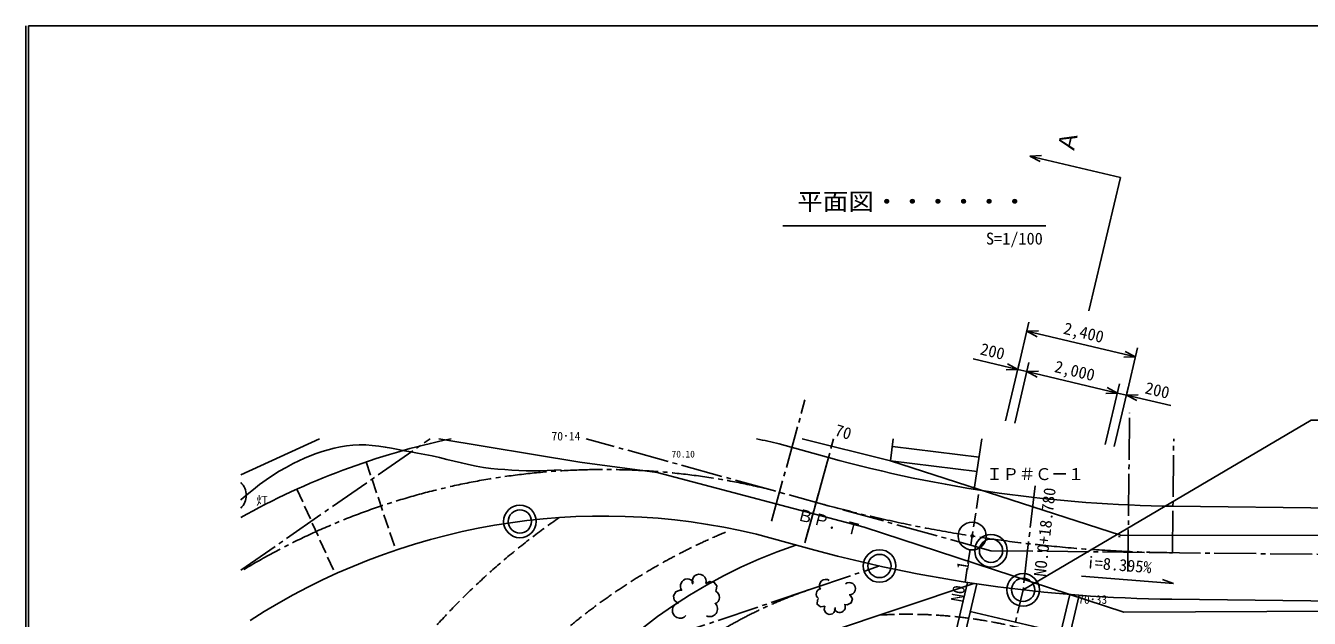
# Model space of a CAD drawing. Units: millimetres on the paper, enlarged 50 times, with parts at other scales. Extents: x -20105 to 20225, y -14150 to 14100.
# Drawn here: x -20105 to -6311, y 7732 to 14100 of the extents above; entities that cross this region are included whole.
import ezdxf
from ezdxf.enums import TextEntityAlignment as Align

# ---------------------------------------------------------------- set-up
doc = ezdxf.new("R2010")
doc.units = ezdxf.units.MM
doc.header["$LTSCALE"] = 50
doc.header["$PDMODE"] = 32
doc.header["$PDSIZE"] = 25
doc.linetypes.add('CHAIN2', pattern=[12, 9, -1, 1, -1])
doc.linetypes.add('DASHED3', pattern=[4, 3, -1])
for name, color, linetype in [('0-0_1', 4, 'Continuous'), ('0-7_8', 4, 'Continuous'), ('0-9_10', 4, 'Continuous'), ('1-1', 4, 'Continuous'), ('1-2_計画', 4, 'DASHED3'), ('1-4', 4, 'Continuous'), ('1-5', 4, 'Continuous'), ('1-6', 7, 'Continuous'), ('1-8', 4, 'Continuous'), ('1-9', 4, 'CHAIN2'), ('3-0', 4, 'Continuous'), ('A-1', 4, 'Continuous'), ('F-0', 5, 'Continuous')]:
    doc.layers.add(name, color=color, linetype=linetype)
doc.styles.add('ＭＳ ゴシック', font='')
doc.styles.get('ＭＳ ゴシック').set_extended_font_data('MS Gothic')

msp = doc.modelspace()

# ---------------------------------------------------------------- linework, layer by layer
at = {"layer": '0-0_1'}
for p, q in [((-16948.66, 9661.2), (-17794.21, 9275.42)), ((-14151.31, 9410.28), (-15666.53, 9661.2)), ((-11761.1, 9661.2), (-10809.95, 9423.62)), ((-10781.32, 9661.2), (-10809.95, 9423.62)), ((-9910.68, 9119.04), (-9828.51, 9661.2)), ((-9858.34, 9464.3), (-10791.49, 9576.81)), ((-9881.48, 9311.68), (-10809.95, 9423.62)), ((-10809.95, 9423.62), (-8339.65, 8624.8)), ((-17787.98, 9008.14), (-17794.21, 9002.39)), ((-11096.28, 8710.5), (-8303.89, 7798.92)), ((-8345.2, 8607.81), (-8361.86, 8613.25)), ((-8339.65, 8624.8), (-3129.93, 8619.71)), ((-8303.89, 7798.92), (-3657.22, 7819.46))]:
    msp.add_line(p, q, dxfattribs=at)
for points in [[(-14348.83, 9329.44), (-14424.48, 9324.36), (-14500.28, 9320.77), (-14576.16, 9318.65), (-14652.1, 9317.99), (-14728.05, 9318.77), (-14803.98, 9320.98), (-14879.85, 9324.61), (-14955.61, 9329.65), (-15031.21, 9336.08), (-15106.65, 9343.89), (-15186.43, 9354.6), (-15265.72, 9368.34), (-15344.64, 9384.4), (-15423.28, 9402.16), (-15501.75, 9420.97), (-15580.17, 9440.18), (-15658.65, 9459.14), (-15737.28, 9477.23), (-15816.18, 9493.78), (-15895.47, 9508.15), (-15964.48, 9520.24), (-16033.6, 9533.36), (-16102.83, 9546.85), (-16172.14, 9559.97), (-16241.53, 9572.04), (-16310.98, 9582.35), (-16380.49, 9590.21), (-16450.05, 9594.91), (-16519.62, 9595.74), (-16589.22, 9592.04), (-16656.03, 9584.37), (-16722.52, 9573.51), (-16788.58, 9559.59), (-16854.15, 9542.87), (-16919.1, 9523.52), (-16983.36, 9501.74), (-17046.82, 9477.71), (-17109.42, 9451.66), (-17171.02, 9423.74)], [(-17171.02, 9423.74), (-17231.58, 9394.19), (-17306.32, 9354.62), (-17379.67, 9312.26), (-17451.57, 9267.26), (-17521.99, 9219.77), (-17590.89, 9169.96), (-17658.21, 9117.98), (-17723.92, 9063.98), (-17787.98, 9008.14)], [(-11096.28, 8710.5), (-13319.34, 9298.81), (-14151.31, 9410.28)], [(-13100.52, 7897.08), (-13135.78, 7929.22), (-13142.92, 7975.69), (-13118.91, 8017.12), (-13073.76, 8036.22), (-13052.65, 8035.17)], [(-12796.4, 8107.39), (-12752.88, 8129.22), (-12705.74, 8118.16), (-12679.07, 8079.89), (-12686.49, 8033.96), (-12691.9, 8026.19)], [(-11516.55, 7863.37), (-11563.92, 7854.41), (-11600.31, 7884.43), (-11597.4, 7930), (-11586.32, 7943.01)], [(-11245.78, 7982.35), (-11220.87, 7942.4), (-11234.44, 7897.73), (-11277.92, 7876.86), (-11304.32, 7881.14)]]:
    msp.add_lwpolyline(points, dxfattribs=at)
for centre, radius, start, end in [((-12994.6, 8080.32), 74.92, 28.02509, 219.12889), ((-12867.84, 8131.06), 74.5, 340.9861, 206.0116), ((-11508.81, 8084.48), 66.92, 53.46619, 214.26849), ((-12722.3, 7957.8), 72.25, 289.0423, 65.93639), ((-11552.06, 7992.13), 57.8, 98.09329, 234.9874), ((-11255.3, 8050.05), 66.92, 270.16669, 128.2347), ((-13072.76, 7816.27), 83.65, 101.11569, 319.18369), ((-12753.39, 7834.19), 83.65, 244.41519, 45.2175), ((-11464.01, 7833.89), 59.6, 150.03709, 15.06259), ((-11356.76, 7854.5), 59.95, 197.0761, 28.17989)]:
    msp.add_arc(centre, radius, start, end, dxfattribs=at)
at = {"layer": '0-7_8'}
msp.add_arc((-17921.77, 9054.44), 187.5, 312.86797, 47.13203, dxfattribs=at)
at = {"layer": '1-1'}
for p, q in [((-11477.99, 9460.14), (-12007, 9606.32)), ((-7776.2, 8937.21), (-2075.42, 8874.17)), ((-11744.34, 8496.26), (-12250.26, 8636.06)), ((-11508.52, 7571.73), (-9917.12, 8108.11)), ((-10596.72, 5526.13), (-9984.4, 8118.36)), ((-10494.7, 5523.01), (-9885.19, 8103.35)), ((-9521.49, 5293.12), (-8884.83, 7988.36)), ((-9428.86, 5250.26), (-8783.95, 7980.4)), ((-7787.26, 7937.27), (-2075.42, 7874.12)), ((-8982.25, 7575.95), (-9955.46, 7805.84))]:
    msp.add_line(p, q, dxfattribs=at)
at = {"layer": '1-1', "linetype": 'DASHED3'}
for p, q in [((-16446.05, 9412.89), (-16126.92, 8465.17)), ((-11477.99, 9460.13), (-11744.27, 8496.24)), ((-17190.15, 9120.08), (-16778.05, 8208.94)), ((-10010.92, 8122.48), (-9856.4, 9110.48))]:
    msp.add_line(p, q, dxfattribs=at)
at = {"layer": '1-1'}
for centre, radius, start, end in [((-13892.39, 1831.4), 8000, 101.8398, 119.19127), ((-13892.39, 1831.4), 8000, 76.36913, 78.1602), ((-7615.87, 23436.33), 14500, 254.55261, 269.36642), ((-13892.39, 1831.4), 7000, 76.43248, 122.89441), ((-10071.25, 3307.43), 5500, 108.62627, 177.8541), ((-7615.87, 23436.33), 15500, 254.55261, 269.36642)]:
    msp.add_arc(centre, radius, start, end, dxfattribs=at)
at = {"layer": '1-2_計画'}
for centre, radius, start, end in [((-10043.99, 2561.25), 7604.69, 124.67839, 170.39748), ((-10043.99, 2561.25), 6604.69, 112.62891, 170.39748), ((-10629.75, 2776.32), 5000, 15.98013, 93.41862)]:
    msp.add_arc(centre, radius, start, end, dxfattribs=at)
at = {"layer": '1-4'}
for p, q in [((-9313.22, 12699.72), (-9188.28, 12703.45)), ((-9313.22, 12699.72), (-9203.15, 12640.47)), ((-8340, 12469.83), (-9313.22, 12699.72)), ((-8678.86, 11035.3), (-8340, 12469.83)), ((-9443.98, 10406.19), (-9323.95, 10914.3)), ((-9346.94, 10816.98), (-9222, 10820.71)), ((-9346.94, 10816.98), (-8179.08, 10541.11)), ((-9346.94, 10816.98), (-9236.87, 10757.74)), ((-8276.11, 10130.32), (-8156.09, 10638.43)), ((-9443.98, 10406.19), (-9924.08, 10519.59)), ((-9574.46, 9853.79), (-9420.99, 10503.51)), ((-8179.08, 10541.11), (-8304.02, 10537.38)), ((-8179.08, 10541.11), (-8289.15, 10600.36)), ((-9443.98, 10406.19), (-9568.92, 10402.46)), ((-9443.98, 10406.19), (-9554.05, 10465.43)), ((-9477.14, 9830.8), (-9323.66, 10480.52)), ((-9443.98, 10406.19), (-9346.65, 10383.2)), ((-9346.65, 10383.2), (-9221.71, 10386.93)), ((-9346.65, 10383.2), (-8373.44, 10153.31)), ((-9346.65, 10383.2), (-9236.58, 10323.95)), ((-8503.92, 9600.91), (-8350.45, 10250.63)), ((-8373.44, 10153.31), (-8483.51, 10212.55)), ((-8406.6, 9577.92), (-8253.12, 10227.64)), ((-8373.44, 10153.31), (-8498.38, 10149.58)), ((-8373.44, 10153.31), (-8276.11, 10130.32)), ((-8276.11, 10130.32), (-8151.17, 10134.05)), ((-8276.11, 10130.32), (-8166.04, 10071.08)), ((-8276.11, 10130.32), (-7800.04, 10017.86)), ((-8757.44, 8185.02), (-7769.93, 8107.16)), ((-7769.93, 8107.16), (-7887.75, 8148.9))]:
    msp.add_line(p, q, dxfattribs=at)
at = {"layer": '1-5', "linetype": 'CHAIN2'}
msp.add_line((-9258.4, 9155.17), (-9386.9, 8037.84), dxfattribs=at)
at = {"layer": '1-6', "color": 4}
msp.add_lwpolyline([(-9386.9, 8037.84), (-6292.59, 9862.86), (-4798.86, 9862.86)], dxfattribs=at)
at = {"layer": '1-8', "linetype": 'CHAIN2'}
for p, q in [((-17794.21, 8248.28), (-15759.34, 9661.2)), ((-9731.61, 8458.82), (-14082.81, 9661.2)), ((-11611.17, 8978.19), (-11744.34, 8496.26)), ((-9731.61, 8458.8), (-2075.42, 8374.15)), ((-11668.22, 8045.54), (-10929.25, 8294.61)), ((-11668.22, 8045.54), (-14938.52, 6943.3)), ((-9997.56, 5452.67), (-9386.9, 8037.84))]:
    msp.add_line(p, q, dxfattribs=at)
at = {"layer": '1-8'}
for centre, radius in [((-14793.68, 8773.14), 175), ((-14793.68, 8773.14), 125), ((-9933.66, 8616.48), 150), ((-9731.61, 8458.8), 175), ((-9731.61, 8458.8), 125), ((-10929.25, 8294.61), 175), ((-10929.25, 8294.61), 125), ((-9386.9, 8037.84), 175), ((-9386.9, 8037.84), 125)]:
    msp.add_circle(centre, radius, dxfattribs=at)
at = {"layer": '1-8', "linetype": 'CHAIN2'}
for centre, radius, start, end in [((-13892.39, 1831.4), 7500, 76.36913, 121.34848), ((-7615.87, 23436.33), 15000, 254.55261, 269.36642), ((-10071.25, 3307.43), 5000, 108.62627, 177.8541)]:
    msp.add_arc(centre, radius, start, end, dxfattribs=at)
at = {"layer": '1-8'}
msp.add_point((-9933.66, 8616.48), dxfattribs=at)
at = {"layer": '1-9'}
for p, q in [((-12090.35, 8776.08), (-11730.36, 10078.81)), ((-8260.92, 8235.13), (-8242.06, 9940.44)), ((-11611.17, 8978.19), (-11422.43, 9661.2)), ((-7781.73, 8437.24), (-7768.2, 9661.2))]:
    msp.add_line(p, q, dxfattribs=at)
at = {"layer": 'A-1'}
msp.add_line((-11969.7, 11950.02), (-9141.33, 11950.02), dxfattribs=at)
at = {"layer": 'F-0'}
for p, q in [((-20105, -14150), (-20105, 14100)), ((-20075, 14100), (20225, 14100))]:
    msp.add_line(p, q, dxfattribs=at)
at = {"layer": 'F-0', "color": 4}
msp.add_line((-20075, -14100), (-20075, 14100), dxfattribs=at)

# ---------------------------------------------------------------- texts
at = {"layer": '0-7_8', "color": 7, "style": 'ＭＳ ゴシック'}
msp.add_text('70', height=128.3, rotation=343.001, dxfattribs=at).set_placement((-11432.17, 9662.79), align=Align.BOTTOM_LEFT)
at = {"layer": '0-7_8', "style": 'ＭＳ ゴシック'}
for s, p in [('70･14', (-14455.08, 9616.45)), ('灯', (-17628.09, 8923.08)), ('70･33', (-8794.42, 7860.8))]:
    msp.add_text(s, height=91.64, dxfattribs=at).set_placement(p, align=Align.BOTTOM_LEFT)
at = {"layer": '0-9_10', "style": 'ＭＳ ゴシック'}
msp.add_text('70.10', height=73.31, dxfattribs=at).set_placement((-13163.64, 9438.27), align=Align.BOTTOM_LEFT)
at = {"layer": '1-4', "color": 3, "style": 'ＭＳ ゴシック'}
msp.add_text('Ａ', height=183.3, rotation=76.71, dxfattribs=at).set_placement((-8794.4, 12703.15), align=Align.BOTTOM_LEFT)
at = {"layer": '1-4', "color": 7, "style": 'ＭＳ ゴシック'}
for s, rotation, p in [('2,400', 346.71, (-8970.15, 10753.66)), ('200', 346.71, (-9865.65, 10531.48)), ('2,000', 346.71, (-9067.19, 10342.87)), ('200', 346.71, (-8094.55, 10113.12)), ('i=8.395%', 355.492, (-8710.8, 8232.64))]:
    msp.add_text(s, height=128.3, rotation=rotation, dxfattribs=at).set_placement(p, align=Align.BOTTOM_LEFT)
at = {"layer": '1-5', "color": 7, "style": 'ＭＳ ゴシック'}
msp.add_text('NO.0+18.780', height=128.3, rotation=83.439, dxfattribs=at).set_placement((-9106.08, 8170.54), align=Align.BOTTOM_LEFT)
at = {"layer": '1-8', "color": 7, "style": 'ＭＳ ゴシック'}
msp.add_text('ＩＰ＃Ｃー１', height=128.3, dxfattribs=at).set_placement((-9780.86, 9179.11), align=Align.BOTTOM_LEFT)
for s, rotation, p in [('ＢＰ．Ｔ', 345.426, (-11835.07, 8753.85)), ('NO\u30001', 80.261, (-9999.52, 7893.55))]:
    msp.add_text(s, height=128.3, rotation=rotation, dxfattribs=at).set_placement(p, align=Align.BOTTOM_LEFT)
at = {"layer": '3-0', "color": 3, "style": 'ＭＳ ゴシック', "width": 1.1}
msp.add_text('平面図・・・・・・', height=183.3, dxfattribs=at).set_placement((-11814.36, 12063.38), align=Align.BOTTOM_LEFT)
at = {"layer": 'A-1', "color": 7, "style": 'ＭＳ ゴシック'}
msp.add_text('S=1/100', height=128.3, dxfattribs=at).set_placement((-9785.88, 11709.72), align=Align.BOTTOM_LEFT)

doc.saveas('drawing.dxf')
